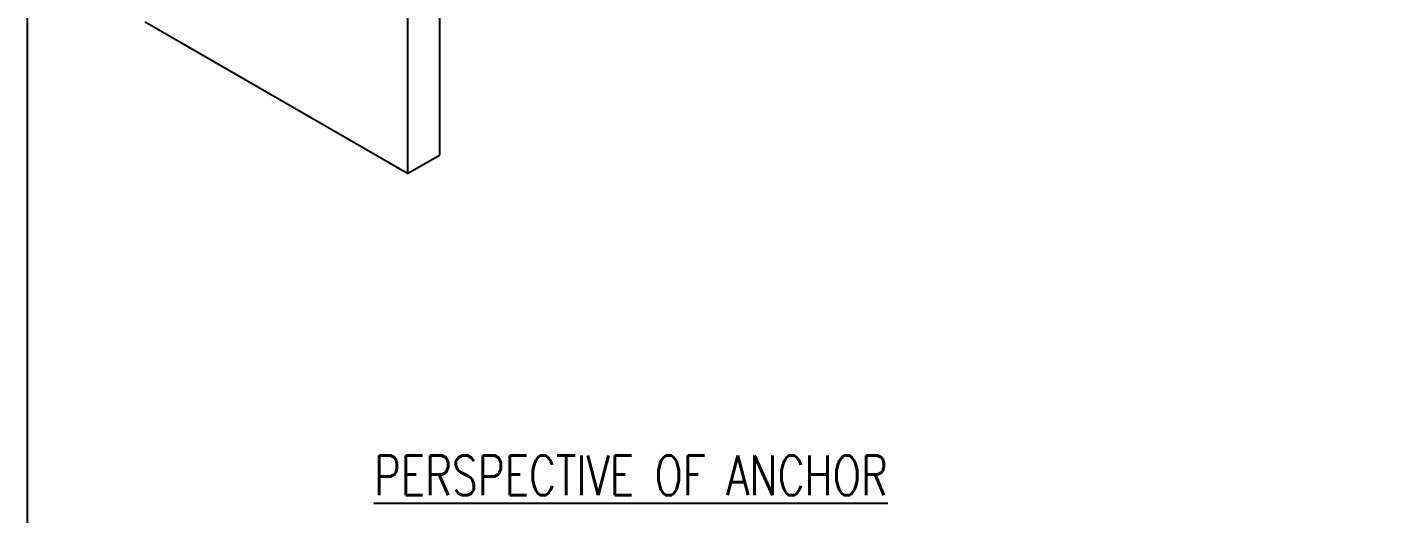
# Model space of a CAD drawing. Header units: inches. Extents: x 62745 to 64469, y 7520 to 8963.
# Drawn here: x 62744.6 to 62951.3, y 7892.7 to 7965.9 of the extents above; entities that cross this region are included whole.
import ezdxf
from ezdxf.enums import TextEntityAlignment as Align

# ---------------------------------------------------------------- set-up
doc = ezdxf.new("R2010")
doc.units = ezdxf.units.IN
doc.header["$MEASUREMENT"] = 0
doc.layers.add('2', color=2, linetype='Continuous')
doc.layers.add('TETIL TEX', color=4, linetype='Continuous')
doc.styles.add('ROMANS', font='simplex.shx', dxfattribs={"width": 0.75})

msp = doc.modelspace()

# ---------------------------------------------------------------- linework, layer by layer
at = {"layer": '2'}
for p, q in [((62801.82375216, 7996.84704971), (62801.82375216, 7943.87762458)), ((62806.62375216, 7996.84704971), (62806.62375216, 7946.64890587)), ((62801.82375216, 7943.87762458), (62762.33299375, 7966.67762458)), ((62801.82375216, 7943.87762458), (62806.62375216, 7946.64890587))]:
    msp.add_line(p, q, dxfattribs=at)
at = {"layer": 'DEFPOINTS'}
msp.add_lwpolyline([(62744.62060673, 8962.79373578), (64469.32100987, 8962.79373578), (64469.32100987, 7661.12349063), (62744.62060673, 7661.12349063)], close=True, dxfattribs=at)

# ---------------------------------------------------------------- texts
at = {"layer": 'TETIL TEX', "style": 'ROMANS', "width": 0.75}
msp.add_text('%%UPERSPECTIVE OF ANCHOR', height=6, dxfattribs=at).set_placement((62835.42604517, 7898.42861941), align=Align.MIDDLE)

doc.saveas('drawing.dxf')
